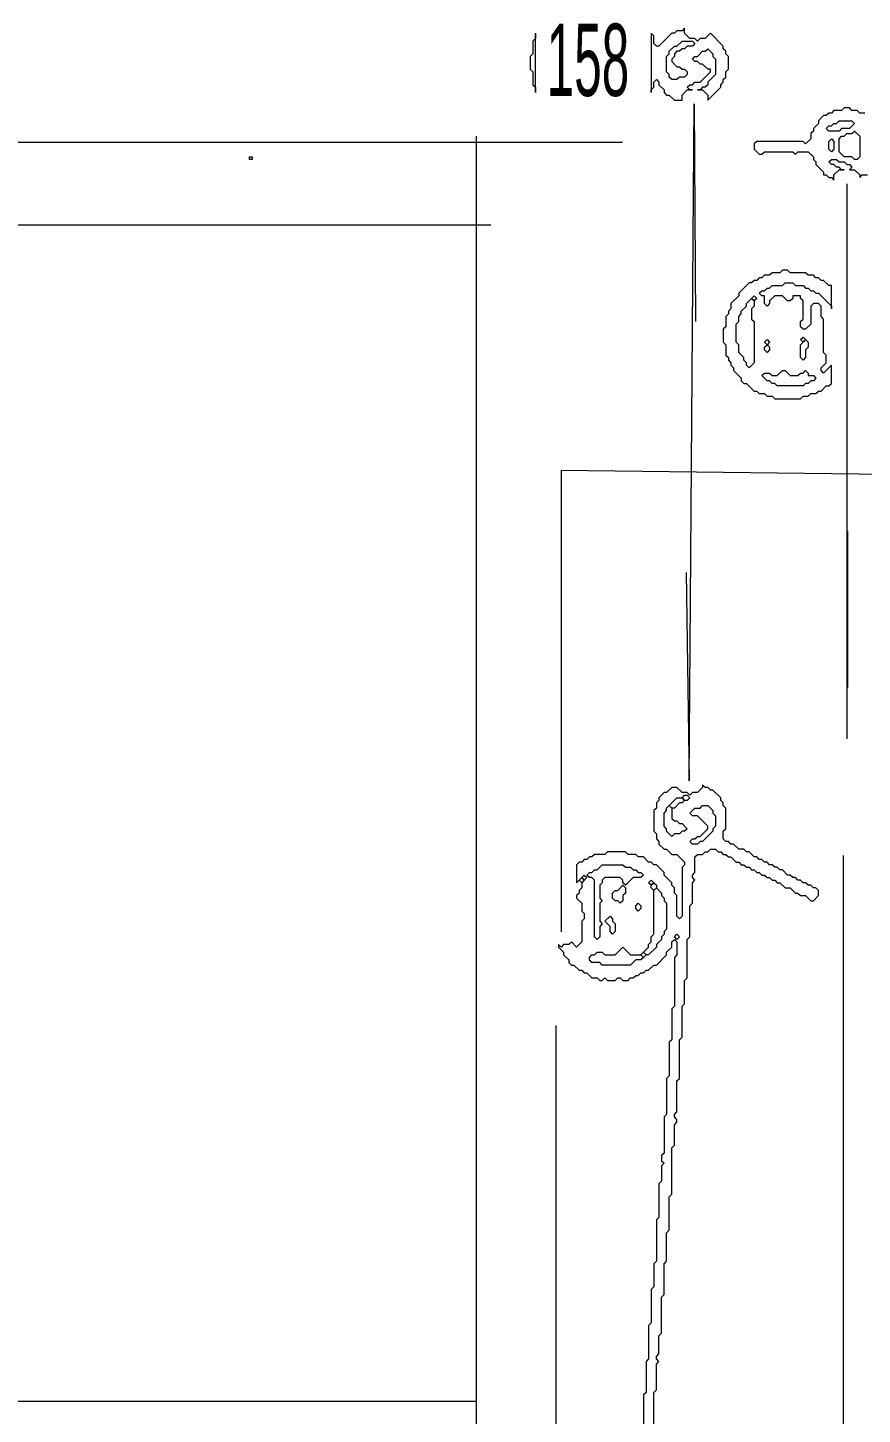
# Model space of a CAD drawing. Header units: millimetres. Extents: x 4 to 412, y 4 to 291.
# Drawn here: x 251.41 to 279.8, y 144.98 to 192.15 of the extents above; entities that cross this region are included whole.
import ezdxf

# ---------------------------------------------------------------- set-up
doc = ezdxf.new("R2010")
doc.units = ezdxf.units.MM
for name, color, linetype, lineweight in [('OCR_TEXT', 6, 'CONTINUOUS', 0), ('TRACE_CURVE', 6, 'CONTINUOUS', 0), ('TRACE_STRAIGHT', 5, 'CONTINUOUS', 0), ('TRACE_TEXT_SYMBOL', 6, 'CONTINUOUS', 0)]:
    doc.layers.add(name, color=color, linetype=linetype, lineweight=lineweight)
doc.styles.add('wqy-unicode', font='wqy-unicode')

msp = doc.modelspace()

# ---------------------------------------------------------------- linework, layer by layer
at = {"layer": 'TRACE_CURVE', "color": 6}
for points in [[(279.888, 189.248), (279.712, 189.248), (279.625, 189.336), (279.45, 189.336), (279.362, 189.423), (279.187, 189.423), (279.099, 189.336), (278.837, 189.336), (278.749, 189.248), (278.661, 189.248), (278.574, 189.161), (278.486, 189.161), (278.311, 188.985), (278.311, 188.898), (278.136, 188.723), (278.136, 188.635), (278.048, 188.548), (278.048, 188.372), (277.873, 188.197), (277.786, 188.285), (276.209, 188.285), (276.122, 188.197), (276.122, 188.022), (276.297, 187.847), (276.385, 187.847), (276.472, 187.934), (277.435, 187.934), (277.523, 187.847), (277.611, 187.934), (277.961, 187.934), (278.136, 187.759), (278.136, 187.672), (278.224, 187.584), (278.224, 187.497), (278.486, 187.234), (278.486, 187.146), (278.574, 187.146), (278.661, 187.059), (278.749, 187.059), (278.837, 186.971), (278.837, 187.146), (279.012, 187.321), (279.187, 187.321), (279.099, 187.321), (279.012, 187.409), (278.924, 187.409), (278.837, 187.497), (278.749, 187.497), (278.661, 187.584), (278.749, 187.672), (278.924, 187.672), (279.012, 187.584), (279.187, 187.584), (279.275, 187.497), (279.362, 187.497), (279.45, 187.409), (279.362, 187.321), (279.537, 187.321), (279.712, 187.146), (279.712, 187.059), (279.8, 187.146), (279.975, 187.146)], [(274.37, 166.391), (274.37, 166.304), (274.195, 166.128), (274.02, 166.128), (273.932, 166.041), (273.845, 166.128), (273.67, 166.128), (273.495, 166.304), (273.319, 166.304), (273.144, 166.128), (273.057, 166.128), (272.882, 165.953), (272.882, 165.866), (272.794, 165.778), (272.794, 165.603), (272.706, 165.515), (272.706, 164.815), (272.794, 164.727), (272.794, 164.552), (272.882, 164.465), (272.882, 164.377), (273.057, 164.202), (273.144, 164.202), (273.319, 164.027), (273.495, 164.027), (273.757, 163.764), (273.757, 163.676), (273.67, 163.589), (273.67, 161.925), (273.582, 161.837), (273.495, 161.925), (273.495, 162.626), (273.407, 162.713), (273.407, 162.888), (273.319, 162.976), (273.319, 163.063), (273.057, 163.326), (273.057, 163.414), (272.794, 163.676), (272.706, 163.676), (272.619, 163.764), (272.531, 163.764), (272.356, 163.939), (272.181, 163.939), (272.093, 164.027), (271.831, 164.027), (271.743, 164.114), (271.13, 164.114), (271.043, 164.027), (270.692, 164.027), (270.605, 163.939), (270.517, 163.939), (270.429, 163.852), (270.342, 163.852), (270.254, 163.764), (270.167, 163.764), (270.079, 163.676), (270.079, 163.063), (270.167, 163.151), (270.254, 163.063), (270.254, 162.888), (270.167, 162.801), (270.167, 162.713), (270.079, 162.626)], [(277.26, 163.326), (277.085, 163.501), (276.998, 163.501), (276.91, 163.589), (276.822, 163.589), (276.735, 163.676), (276.647, 163.676), (276.56, 163.764), (276.472, 163.764), (276.385, 163.852), (276.297, 163.852), (276.209, 163.939), (276.122, 163.939), (275.947, 164.114), (275.859, 164.114), (275.772, 164.202), (275.596, 164.202), (275.421, 164.377), (275.334, 164.377), (275.246, 164.465), (275.159, 164.465), (275.071, 164.552), (275.071, 164.815), (275.159, 164.902), (275.159, 165.603), (275.071, 165.691), (275.071, 165.778), (274.983, 165.866), (274.983, 165.953), (274.721, 166.216), (274.633, 166.216), (274.545, 166.304), (274.458, 166.304), (274.37, 166.391)], [(273.757, 159.736), (273.845, 159.823), (273.845, 161.137), (273.932, 161.224), (273.932, 162.275), (274.02, 162.363), (274.02, 163.063), (274.108, 163.151), (274.02, 163.239), (274.02, 163.326), (274.108, 163.414), (274.108, 163.939), (274.195, 164.027), (274.37, 164.027), (274.458, 164.114), (274.545, 164.114), (274.633, 164.202), (274.808, 164.202), (274.896, 164.114), (274.983, 164.114), (275.071, 164.027), (275.159, 164.027), (275.246, 163.939), (275.334, 163.939), (275.509, 163.764), (275.596, 163.764), (275.684, 163.676), (275.772, 163.676), (275.859, 163.589), (275.947, 163.589), (276.034, 163.501), (276.122, 163.501), (276.209, 163.414), (276.297, 163.414), (276.385, 163.326), (276.472, 163.326), (276.56, 163.239), (276.647, 163.239), (276.735, 163.151), (276.822, 163.151), (276.91, 163.063), (276.998, 163.063), (277.173, 162.888), (277.348, 162.888), (277.523, 162.713), (277.611, 162.713), (277.698, 162.626), (277.873, 162.626), (278.048, 162.45), (278.136, 162.45), (278.311, 162.626), (278.311, 162.801), (278.224, 162.888), (278.136, 162.888), (278.048, 162.976), (277.961, 162.976), (277.873, 163.063), (277.786, 163.063), (277.698, 163.151), (277.611, 163.151), (277.523, 163.239), (277.435, 163.239), (277.348, 163.326), (277.26, 163.326)], [(270.079, 162.626), (270.079, 162.538), (270.254, 162.363), (270.254, 162.1), (270.342, 162.012), (270.342, 161.837), (270.254, 161.75), (270.254, 161.049), (270.079, 160.874), (269.904, 161.049), (269.816, 160.962), (269.641, 160.962), (269.554, 160.874), (269.466, 160.962), (269.466, 160.874), (269.641, 160.699), (269.641, 160.611), (269.816, 160.436), (269.816, 160.349), (269.904, 160.261), (269.992, 160.261), (270.167, 160.086), (270.254, 160.086), (270.342, 159.998), (270.429, 159.998), (270.605, 159.823), (270.78, 159.823), (270.867, 159.736), (270.955, 159.736), (271.043, 159.823), (271.13, 159.736), (271.393, 159.736), (271.48, 159.823), (271.568, 159.823), (271.656, 159.736), (271.831, 159.736), (271.918, 159.823), (272.006, 159.823), (272.093, 159.911), (272.181, 159.911), (272.269, 159.998), (272.356, 159.998), (272.444, 160.086), (272.531, 160.086), (272.706, 160.261), (272.794, 160.261), (273.144, 160.611), (273.144, 160.699), (273.319, 160.874), (273.319, 161.049), (273.407, 161.137), (273.495, 161.049), (273.495, 160.611), (273.407, 160.524), (273.407, 158.86), (273.319, 158.772), (273.319, 157.721), (273.232, 157.634), (273.232, 156.495), (273.144, 156.408), (273.144, 155.182), (273.057, 155.094), (273.057, 153.868), (272.969, 153.781)], [(272.706, 144.235), (272.706, 145.724), (272.794, 145.811), (272.794, 146.687), (272.882, 146.775), (272.794, 146.862), (272.794, 146.95), (272.882, 147.037), (272.882, 147.65), (272.969, 147.738), (272.969, 148.964), (273.057, 149.051), (273.057, 150.102), (273.144, 150.19), (273.144, 151.153), (273.232, 151.241), (273.232, 152.379), (273.319, 152.467), (273.319, 154.043), (273.407, 154.131), (273.407, 154.831), (273.495, 154.919), (273.495, 155.007), (273.407, 155.094), (273.407, 155.182), (273.495, 155.269), (273.495, 156.32), (273.582, 156.408), (273.582, 157.721), (273.67, 157.809), (273.67, 158.86), (273.757, 158.947), (273.757, 159.736)], [(272.969, 153.781), (272.969, 153.605), (273.057, 153.518), (272.969, 153.43), (272.969, 152.905), (272.882, 152.817), (272.882, 151.679), (272.794, 151.591), (272.794, 150.19), (272.706, 150.102), (272.706, 149.314), (272.619, 149.227), (272.619, 148.088), (272.531, 148.001), (272.531, 146.862), (272.444, 146.775), (272.444, 145.724), (272.356, 145.636), (272.356, 144.498)]]:
    msp.add_lwpolyline(points, dxfattribs=at)
for points in [[(278.924, 188.898), (279.012, 188.985), (279.45, 188.985), (279.537, 188.898), (279.362, 188.723), (279.099, 188.723), (279.012, 188.635), (278.661, 188.635), (278.574, 188.723), (278.661, 188.81), (278.749, 188.81), (278.837, 188.898)], [(278.661, 188.285), (278.749, 188.372), (278.837, 188.285), (278.837, 188.022), (278.749, 187.934), (278.661, 188.022)], [(279.45, 188.548), (279.537, 188.635), (279.712, 188.46), (279.712, 187.759), (279.625, 187.672), (279.537, 187.672), (279.45, 187.759), (279.187, 187.759), (279.012, 187.934), (279.012, 188.372), (279.099, 188.46), (279.187, 188.46), (279.275, 188.548)], [(273.144, 165.603), (273.232, 165.691), (273.319, 165.603), (273.319, 165.253), (273.407, 165.165), (273.495, 165.165), (273.582, 165.078), (273.67, 165.078), (273.845, 164.902), (273.757, 164.815), (273.67, 164.815), (273.582, 164.727), (273.407, 164.727), (273.319, 164.64), (273.144, 164.815), (273.144, 164.902), (273.057, 164.99), (273.057, 165.428), (273.144, 165.515)], [(273.495, 165.953), (273.67, 165.953), (273.757, 165.866), (273.67, 165.778), (273.582, 165.778), (273.407, 165.603), (273.319, 165.603), (273.232, 165.691)], [(273.67, 165.953), (273.757, 166.041), (273.845, 166.041), (273.932, 165.953), (273.845, 165.866), (273.757, 165.866)], [(274.283, 165.603), (274.37, 165.691), (274.545, 165.691), (274.721, 165.515), (274.721, 165.428), (274.808, 165.34), (274.808, 164.99), (274.721, 164.902), (274.721, 164.815), (274.37, 164.465), (274.283, 164.465), (274.195, 164.377), (274.02, 164.377), (273.932, 164.465), (274.02, 164.552), (274.108, 164.552), (274.195, 164.64), (274.283, 164.64), (274.545, 164.902), (274.545, 164.99), (274.195, 165.34), (274.02, 165.34), (273.932, 165.428), (274.108, 165.603)], [(270.167, 163.151), (270.254, 163.239), (270.342, 163.151), (270.254, 163.063)], [(270.254, 163.239), (270.342, 163.326), (270.429, 163.239), (270.342, 163.151)], [(270.955, 163.676), (271.656, 163.676), (271.743, 163.589), (271.918, 163.589), (272.006, 163.501), (272.093, 163.501), (272.181, 163.414), (272.269, 163.414), (272.356, 163.326), (272.269, 163.239), (272.006, 163.239), (271.743, 162.976), (271.656, 163.063), (271.656, 163.151), (271.568, 163.239), (271.043, 163.239), (270.955, 163.151), (270.955, 163.063), (270.867, 162.976), (270.867, 162.538), (270.955, 162.45), (270.867, 162.363), (270.867, 161.75), (270.955, 161.662), (270.867, 161.575), (270.867, 161.224), (270.78, 161.137), (270.692, 161.224), (270.692, 163.151), (270.605, 163.239), (270.517, 163.239), (270.429, 163.326), (270.517, 163.414), (270.605, 163.414), (270.692, 163.501), (270.78, 163.501)], [(271.656, 162.976), (271.743, 162.888), (271.743, 162.713), (271.656, 162.626), (271.656, 162.45), (271.568, 162.363), (271.48, 162.45), (271.393, 162.45), (271.305, 162.538), (271.305, 162.713), (271.393, 162.801), (271.48, 162.801)], [(272.706, 162.801), (272.794, 162.888), (272.969, 162.713), (272.969, 162.626), (273.057, 162.538), (273.057, 162.45), (273.144, 162.363), (273.144, 161.487), (273.057, 161.399), (273.057, 161.312), (272.969, 161.224), (272.969, 161.137), (272.794, 160.962), (272.794, 160.874), (272.531, 160.611), (272.444, 160.611), (272.356, 160.699), (272.531, 160.874), (272.531, 160.962), (272.619, 161.049), (272.619, 161.224), (272.706, 161.312)], [(272.531, 163.063), (272.619, 163.151), (272.706, 163.063), (272.619, 162.976)], [(272.619, 162.976), (272.706, 163.063), (272.794, 162.976), (272.794, 162.888), (272.706, 162.801), (272.619, 162.888)], [(272.093, 162.275), (272.181, 162.363), (272.269, 162.275), (272.269, 162.188), (272.181, 162.1), (272.093, 162.188)], [(271.218, 161.925), (271.305, 161.837), (271.305, 161.75), (271.393, 161.662), (271.393, 161.399), (271.305, 161.312), (271.218, 161.399), (271.218, 161.575), (271.043, 161.75)], [(271.656, 160.874), (271.918, 160.611), (272.269, 160.611), (272.356, 160.524), (272.269, 160.436), (272.093, 160.436), (271.918, 160.261), (270.955, 160.261), (270.867, 160.349), (270.605, 160.349), (270.517, 160.436), (270.517, 160.524), (270.605, 160.611), (270.692, 160.611), (270.78, 160.699), (270.955, 160.699), (271.043, 160.611), (271.393, 160.611)], [(273.407, 161.224), (273.495, 161.312), (273.582, 161.224), (273.495, 161.137)], [(272.269, 160.611), (272.356, 160.699), (272.444, 160.611), (272.356, 160.524)]]:
    msp.add_lwpolyline(points, close=True, dxfattribs=at)
at = {"layer": 'TRACE_STRAIGHT', "color": 5}
for p, q in [((273.916, 166.529), (274.077, 189.558)), ((274.077, 189.558), (274.127, 182.155)), ((244.707, 188.254), (271.647, 188.254)), ((266.669, 188.46), (266.669, 143.524)), ((279.272, 186.845), (279.272, 167.959)), ((246.249, 185.448), (267.158, 185.448)), ((269.557, 177.096), (269.557, 161.398)), ((269.557, 177.096), (280.605, 176.966)), ((279.297, 175.026), (279.297, 169.708)), ((273.807, 173.616), (273.916, 166.529)), ((279.148, 163.994), (279.148, 142.473)), ((269.378, 158.206), (269.378, 143.524)), ((246.157, 145.429), (266.669, 145.429))]:
    msp.add_line(p, q, dxfattribs=at)
at = {"layer": 'TRACE_TEXT_SYMBOL', "color": 6}
for points in [[(273.757, 192.138), (273.67, 192.05), (273.495, 192.05), (273.407, 191.963), (273.319, 191.963), (272.882, 191.525), (272.794, 191.525), (272.706, 191.613), (272.706, 191.875), (272.619, 191.963), (272.619, 189.949), (272.619, 190.036), (272.706, 190.124), (272.706, 190.299), (272.794, 190.387), (272.882, 190.299), (272.882, 190.211), (273.057, 190.036), (273.057, 189.949), (273.144, 189.861), (273.232, 189.861), (273.407, 189.686), (273.67, 189.686), (273.67, 189.861), (273.845, 190.036), (274.02, 190.036), (273.932, 190.036), (273.845, 190.124), (273.932, 190.211), (274.02, 190.211), (274.108, 190.299), (274.283, 190.299), (274.633, 190.649), (274.633, 190.737), (274.545, 190.737), (274.37, 190.912), (274.283, 190.912), (274.195, 191), (274.108, 191), (274.02, 191.087), (274.108, 191.175), (274.195, 191.175), (274.37, 191.35), (274.458, 191.35), (274.545, 191.437), (274.721, 191.262), (274.721, 191.175), (274.808, 191.087), (274.808, 190.562), (274.545, 190.299), (274.545, 190.211), (274.458, 190.124), (274.37, 190.124), (274.283, 190.036), (274.195, 190.036), (274.37, 190.036), (274.545, 189.861), (274.545, 189.686), (274.983, 190.124), (274.983, 190.211), (275.071, 190.299), (275.071, 190.387), (275.159, 190.474), (275.159, 190.649)], [(275.159, 190.649), (275.246, 190.737), (275.246, 191.175), (275.159, 191.262), (275.159, 191.35), (275.071, 191.437), (275.071, 191.525), (274.633, 191.963), (274.458, 191.788), (274.283, 191.788), (274.195, 191.7), (274.108, 191.788), (273.932, 191.788), (273.757, 191.963), (273.757, 192.138)], [(277.085, 183.906), (276.998, 183.818), (276.735, 183.818), (276.647, 183.731), (276.472, 183.731), (276.385, 183.643), (276.297, 183.643), (276.209, 183.556), (276.122, 183.556), (276.034, 183.468), (275.947, 183.468), (275.596, 183.118), (275.596, 183.03), (275.334, 182.768), (275.334, 182.592), (275.246, 182.505), (275.246, 182.417), (275.159, 182.33), (275.159, 181.979), (275.071, 181.892), (275.071, 181.454), (275.159, 181.366), (275.159, 181.016), (275.246, 180.929), (275.246, 180.841), (275.334, 180.753), (275.334, 180.666), (275.421, 180.578), (275.421, 180.491), (275.684, 180.228), (275.684, 180.14), (275.772, 180.053), (275.859, 180.053), (276.122, 179.79), (276.209, 179.79), (276.297, 179.703), (276.472, 179.703), (276.56, 179.615), (276.735, 179.615), (276.822, 179.527), (277.698, 179.527), (277.786, 179.615), (277.961, 179.615), (278.048, 179.703), (278.224, 179.703), (278.311, 179.79), (278.399, 179.79), (278.574, 179.965), (278.661, 179.965), (278.749, 180.053), (278.749, 180.666), (278.486, 180.403), (278.399, 180.491), (278.399, 180.578), (278.574, 180.753), (278.574, 181.016), (278.486, 181.104), (278.486, 182.242), (278.399, 182.33), (278.399, 182.68), (278.311, 182.768), (278.136, 182.768), (278.048, 182.68), (278.048, 182.067)], [(278.048, 182.067), (277.873, 181.892), (277.786, 181.892), (277.698, 181.979), (277.698, 182.155), (277.786, 182.242), (277.786, 182.855), (277.698, 182.943), (277.698, 183.03), (277.435, 183.03), (277.435, 182.943), (277.348, 182.855), (277.26, 182.855), (277.085, 183.03), (276.822, 183.03), (276.647, 182.855), (276.647, 182.768), (276.56, 182.68), (276.472, 182.768), (276.472, 183.03), (276.385, 183.03), (276.297, 183.118), (276.385, 183.205), (276.472, 183.205), (276.56, 183.293), (276.647, 183.293), (276.735, 183.381), (277.085, 183.381), (277.173, 183.468), (277.435, 183.468), (277.523, 183.381), (277.786, 183.381), (277.873, 183.293), (277.961, 183.293), (278.048, 183.205), (278.136, 183.205), (278.224, 183.118), (278.311, 183.118), (278.749, 182.68), (278.749, 182.592), (278.749, 183.381), (278.661, 183.381), (278.486, 183.556), (278.399, 183.556), (278.311, 183.643), (278.224, 183.643), (278.136, 183.731), (277.961, 183.731), (277.873, 183.818), (277.348, 183.818), (277.26, 183.906), (277.085, 183.906)]]:
    msp.add_lwpolyline(points, dxfattribs=at)
for points in [[(268.678, 191.963), (268.678, 191.788), (268.59, 191.7), (268.59, 191.262), (268.503, 191.175), (268.503, 190.737), (268.59, 190.649), (268.59, 190.211), (268.678, 190.124), (268.678, 189.949)], [(273.67, 191.7), (274.02, 191.7), (274.108, 191.613), (274.02, 191.525), (273.845, 191.525), (273.757, 191.437), (273.67, 191.437), (273.582, 191.35), (273.495, 191.35), (273.407, 191.262), (273.407, 191.175), (273.319, 191.087), (273.319, 191), (273.495, 190.824), (273.582, 190.824), (273.67, 190.737), (273.757, 190.737), (273.845, 190.649), (273.845, 190.562), (273.757, 190.474), (273.582, 190.474), (273.495, 190.387), (273.319, 190.387), (273.232, 190.474), (273.232, 190.562), (273.144, 190.649), (273.144, 191.175), (273.232, 191.262), (273.232, 191.35), (273.407, 191.525), (273.495, 191.525)], [(258.957, 187.759), (259.045, 187.759), (259.045, 187.672), (258.957, 187.672)], [(276.034, 182.943), (276.122, 183.03), (276.209, 182.943), (276.122, 182.855)], [(276.034, 182.943), (276.122, 182.855), (276.122, 182.68), (276.034, 182.592), (276.034, 182.242), (276.122, 182.155), (276.122, 180.753), (275.947, 180.578), (275.859, 180.666), (275.859, 180.753), (275.772, 180.841), (275.772, 180.929), (275.596, 181.104), (275.596, 181.366), (275.509, 181.454), (275.509, 182.067), (275.596, 182.155), (275.596, 182.33), (275.684, 182.417), (275.684, 182.505), (275.859, 182.68), (275.859, 182.768)], [(277.698, 181.542), (277.786, 181.629), (277.873, 181.542), (277.786, 181.454)], [(276.472, 181.454), (276.56, 181.542), (276.647, 181.454), (276.56, 181.366)], [(276.472, 181.279), (276.56, 181.366), (276.647, 181.279), (276.647, 181.191), (276.56, 181.104), (276.472, 181.191)], [(277.873, 181.542), (277.961, 181.454), (277.961, 181.279), (277.873, 181.191), (277.873, 180.929), (277.786, 180.841), (277.698, 180.929), (277.698, 181.366)], [(277.085, 180.491), (277.173, 180.491), (277.348, 180.316), (277.611, 180.316), (277.698, 180.403), (277.786, 180.403), (277.873, 180.491), (277.961, 180.403), (277.961, 180.316), (278.136, 180.316), (278.224, 180.228), (278.136, 180.14), (278.048, 180.14), (277.961, 180.053), (277.873, 180.053), (277.786, 179.965), (276.91, 179.965), (276.822, 180.053), (276.735, 180.053), (276.647, 180.14), (276.56, 180.14), (276.385, 180.316), (276.472, 180.403), (276.647, 180.403), (276.735, 180.316), (276.91, 180.316)]]:
    msp.add_lwpolyline(points, close=True, dxfattribs=at)

# ---------------------------------------------------------------- texts
at = {"layer": 'OCR_TEXT', "color": 6, "style": 'wqy-unicode', "width": 0.51227}
msp.add_text('158', height=2.4591, dxfattribs=at).set_placement((269.062, 189.83))

doc.saveas('drawing.dxf')
